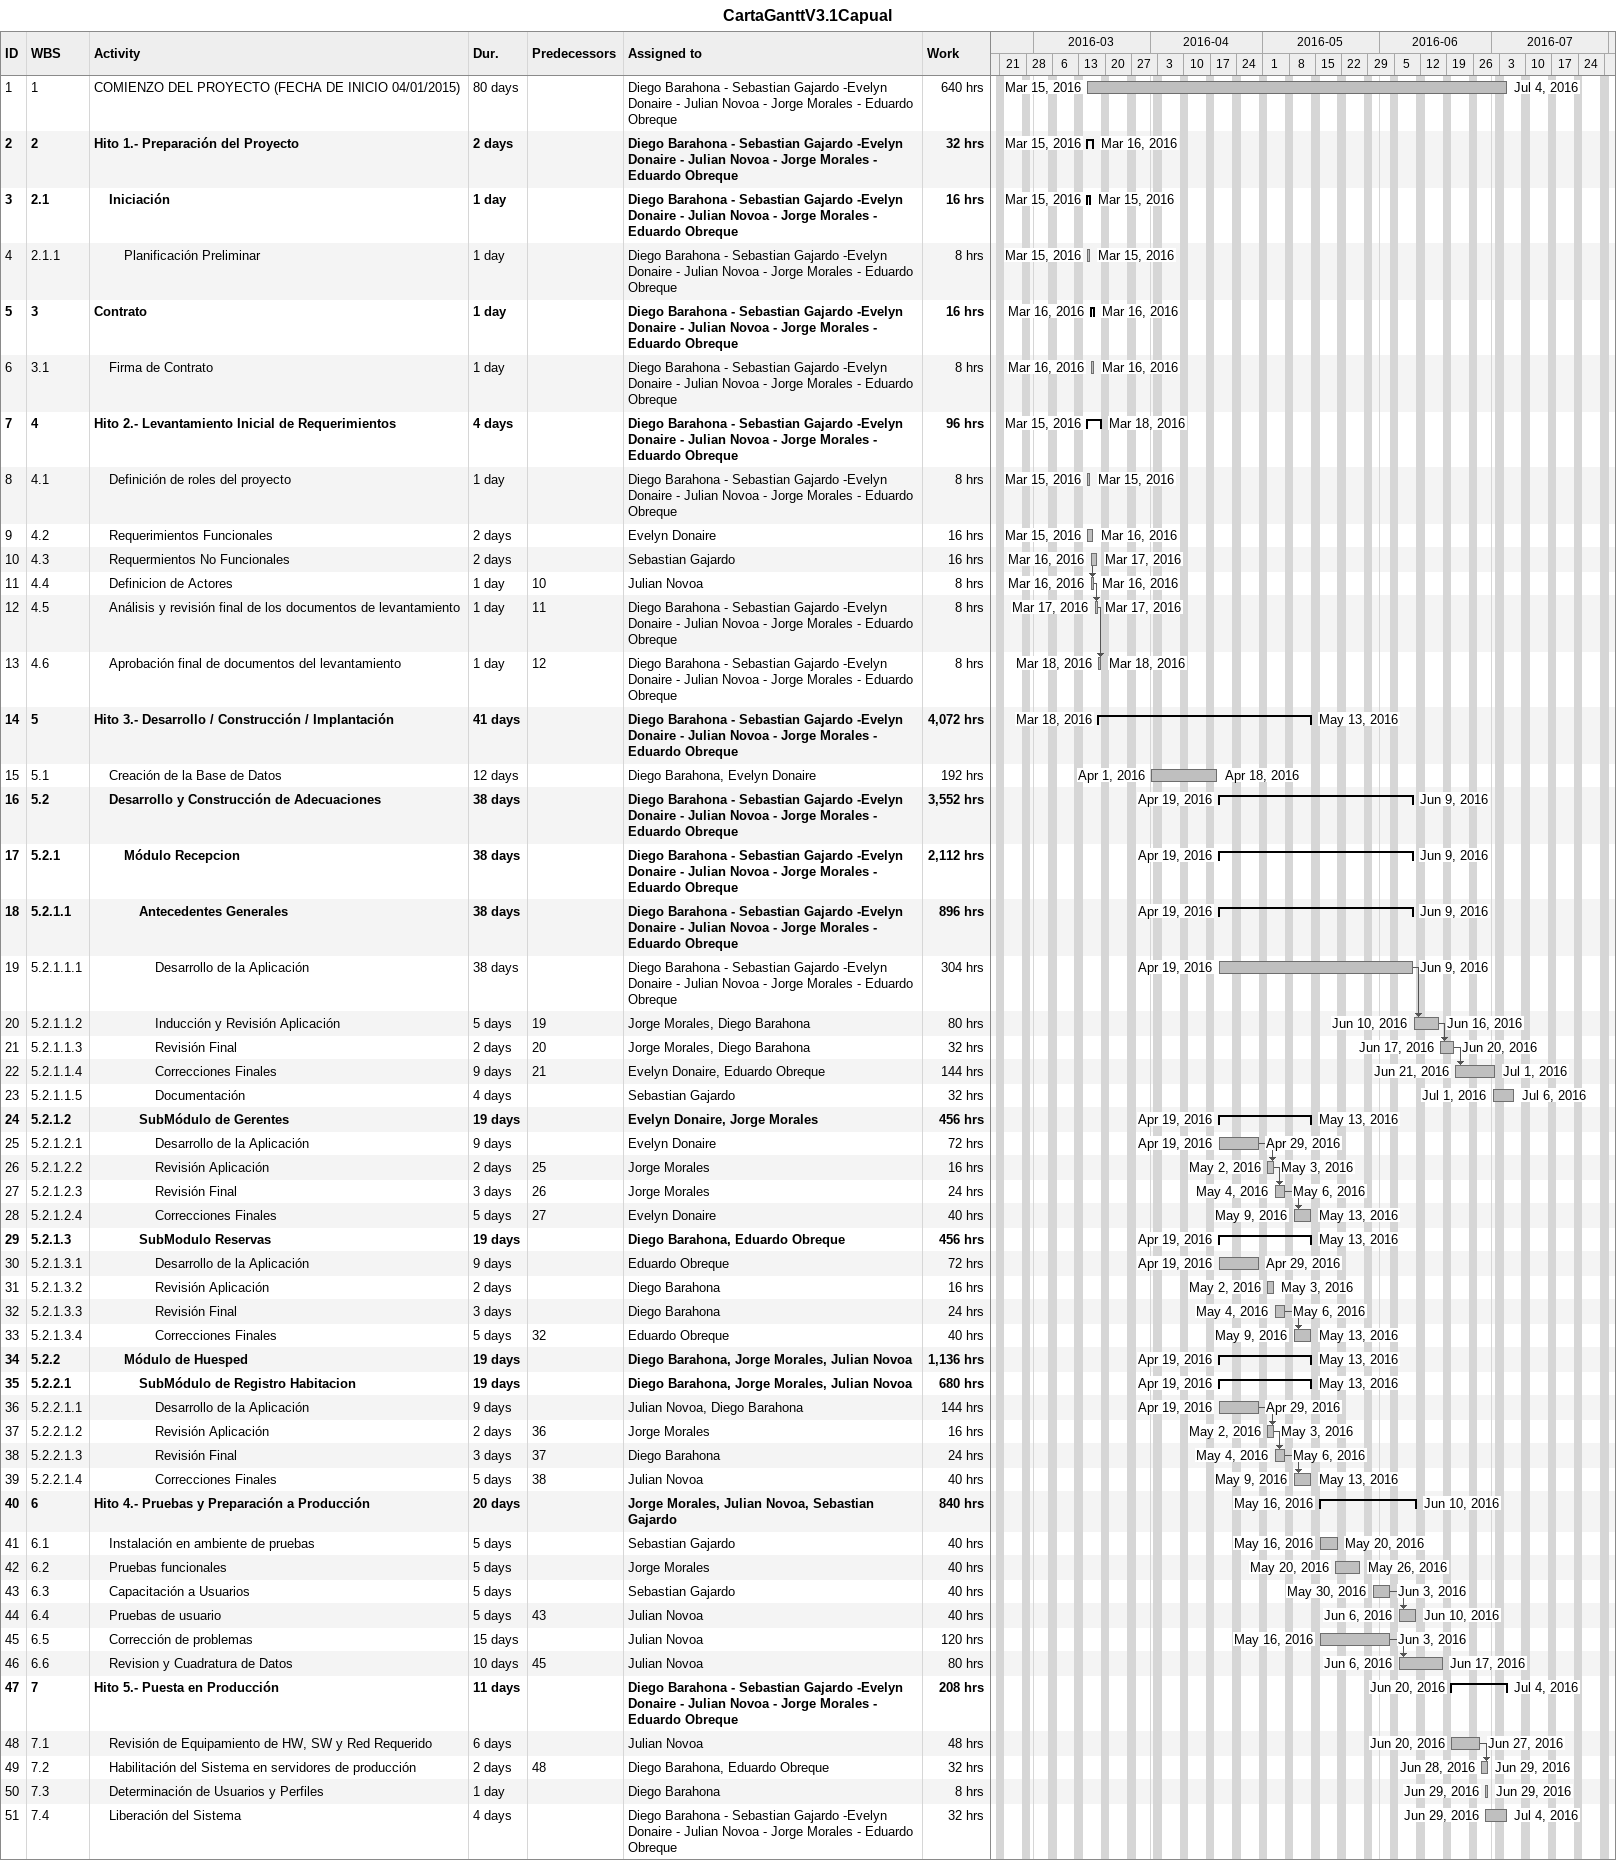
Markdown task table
CartaGanttV3.1Capual

| ID | WBS | Task | Duration | Start | Finish | Predecessors | Resources | Work (h) |
|---|---|---|---|---|---|---|---|---|
| 1 | 1 | COMIENZO DEL PROYECTO (FECHA DE INICIO 04/01/2015) | 80d | 2016-03-15 | 2016-07-04 |  | Diego Barahona - Sebastian Gajardo -Evelyn Donaire - Julian Novoa - Jorge Morales - Eduardo Obreque | 640 |
| 2 | 2 | **Hito 1.- Preparación del Proyecto** | 2d | 2016-03-15 | 2016-03-16 |  | Diego Barahona - Sebastian Gajardo -Evelyn Donaire - Julian Novoa - Jorge Morales - Eduardo Obreque | 32 |
| 3 | 2.1 | **Iniciación** | 1d | 2016-03-15 | 2016-03-15 |  | Diego Barahona - Sebastian Gajardo -Evelyn Donaire - Julian Novoa - Jorge Morales - Eduardo Obreque | 16 |
| 4 | 2.1.1 | Planificación Preliminar | 1d | 2016-03-15 | 2016-03-15 |  | Diego Barahona - Sebastian Gajardo -Evelyn Donaire - Julian Novoa - Jorge Morales - Eduardo Obreque | 8 |
| 5 | 3 | **Contrato** | 1d | 2016-03-16 | 2016-03-16 |  | Diego Barahona - Sebastian Gajardo -Evelyn Donaire - Julian Novoa - Jorge Morales - Eduardo Obreque | 16 |
| 6 | 3.1 | Firma de Contrato | 1d | 2016-03-16 | 2016-03-16 |  | Diego Barahona - Sebastian Gajardo -Evelyn Donaire - Julian Novoa - Jorge Morales - Eduardo Obreque | 8 |
| 7 | 4 | **Hito 2.- Levantamiento Inicial de Requerimientos** | 4d | 2016-03-15 | 2016-03-18 |  | Diego Barahona - Sebastian Gajardo -Evelyn Donaire - Julian Novoa - Jorge Morales - Eduardo Obreque | 96 |
| 8 | 4.1 | Definición de roles del proyecto | 1d | 2016-03-15 | 2016-03-15 |  | Diego Barahona - Sebastian Gajardo -Evelyn Donaire - Julian Novoa - Jorge Morales - Eduardo Obreque | 8 |
| 9 | 4.2 | Requerimientos Funcionales | 2d | 2016-03-15 | 2016-03-16 |  | Evelyn Donaire | 16 |
| 10 | 4.3 | Requermientos No Funcionales | 2d | 2016-03-16 | 2016-03-17 |  | Sebastian Gajardo | 16 |
| 11 | 4.4 | Definicion de Actores | 1d | 2016-03-16 | 2016-03-16 | 10 | Julian Novoa | 8 |
| 12 | 4.5 | Análisis y revisión final de los documentos de levantamiento | 1d | 2016-03-17 | 2016-03-17 | 11 | Diego Barahona - Sebastian Gajardo -Evelyn Donaire - Julian Novoa - Jorge Morales - Eduardo Obreque | 8 |
| 13 | 4.6 | Aprobación final de documentos del levantamiento | 1d | 2016-03-18 | 2016-03-18 | 12 | Diego Barahona - Sebastian Gajardo -Evelyn Donaire - Julian Novoa - Jorge Morales - Eduardo Obreque | 8 |
| 14 | 5 | **Hito 3.- Desarrollo / Construcción / Implantación** | 41d | 2016-03-18 | 2016-05-13 |  | Diego Barahona - Sebastian Gajardo -Evelyn Donaire - Julian Novoa - Jorge Morales - Eduardo Obreque | 4072 |
| 15 | 5.1 | Creación de la Base de Datos | 12d | 2016-04-01 | 2016-04-18 |  | Diego Barahona, Evelyn Donaire | 192 |
| 16 | 5.2 | **Desarrollo y Construcción de Adecuaciones** | 38d | 2016-04-19 | 2016-06-09 |  | Diego Barahona - Sebastian Gajardo -Evelyn Donaire - Julian Novoa - Jorge Morales - Eduardo Obreque | 3552 |
| 17 | 5.2.1 | **Módulo Recepcion** | 38d | 2016-04-19 | 2016-06-09 |  | Diego Barahona - Sebastian Gajardo -Evelyn Donaire - Julian Novoa - Jorge Morales - Eduardo Obreque | 2112 |
| 18 | 5.2.1.1 | **Antecedentes Generales** | 38d | 2016-04-19 | 2016-06-09 |  | Diego Barahona - Sebastian Gajardo -Evelyn Donaire - Julian Novoa - Jorge Morales - Eduardo Obreque | 896 |
| 19 | 5.2.1.1.1 | Desarrollo de la Aplicación | 38d | 2016-04-19 | 2016-06-09 |  | Diego Barahona - Sebastian Gajardo -Evelyn Donaire - Julian Novoa - Jorge Morales - Eduardo Obreque | 304 |
| 20 | 5.2.1.1.2 | Inducción y Revisión Aplicación | 5d | 2016-06-10 | 2016-06-16 | 19 | Jorge Morales, Diego Barahona | 80 |
| 21 | 5.2.1.1.3 | Revisión Final | 2d | 2016-06-17 | 2016-06-20 | 20 | Jorge Morales, Diego Barahona | 32 |
| 22 | 5.2.1.1.4 | Correcciones Finales | 9d | 2016-06-21 | 2016-07-01 | 21 | Evelyn Donaire, Eduardo Obreque | 144 |
| 23 | 5.2.1.1.5 | Documentación | 4d | 2016-07-01 | 2016-07-06 |  | Sebastian Gajardo | 32 |
| 24 | 5.2.1.2 | **SubMódulo de Gerentes** | 19d | 2016-04-19 | 2016-05-13 |  | Evelyn Donaire, Jorge Morales | 456 |
| 25 | 5.2.1.2.1 | Desarrollo de la Aplicación | 9d | 2016-04-19 | 2016-04-29 |  | Evelyn Donaire | 72 |
| 26 | 5.2.1.2.2 | Revisión Aplicación | 2d | 2016-05-02 | 2016-05-03 | 25 | Jorge Morales | 16 |
| 27 | 5.2.1.2.3 | Revisión Final | 3d | 2016-05-04 | 2016-05-06 | 26 | Jorge Morales | 24 |
| 28 | 5.2.1.2.4 | Correcciones Finales | 5d | 2016-05-09 | 2016-05-13 | 27 | Evelyn Donaire | 40 |
| 29 | 5.2.1.3 | **SubModulo Reservas** | 19d | 2016-04-19 | 2016-05-13 |  | Diego Barahona, Eduardo Obreque | 456 |
| 30 | 5.2.1.3.1 | Desarrollo de la Aplicación | 9d | 2016-04-19 | 2016-04-29 |  | Eduardo Obreque | 72 |
| 31 | 5.2.1.3.2 | Revisión Aplicación | 2d | 2016-05-02 | 2016-05-03 |  | Diego Barahona | 16 |
| 32 | 5.2.1.3.3 | Revisión Final | 3d | 2016-05-04 | 2016-05-06 |  | Diego Barahona | 24 |
| 33 | 5.2.1.3.4 | Correcciones Finales | 5d | 2016-05-09 | 2016-05-13 | 32 | Eduardo Obreque | 40 |
| 34 | 5.2.2 | **Módulo de Huesped** | 19d | 2016-04-19 | 2016-05-13 |  | Diego Barahona, Jorge Morales, Julian Novoa | 1136 |
| 35 | 5.2.2.1 | **SubMódulo de Registro Habitacion** | 19d | 2016-04-19 | 2016-05-13 |  | Diego Barahona, Jorge Morales, Julian Novoa | 680 |
| 36 | 5.2.2.1.1 | Desarrollo de la Aplicación | 9d | 2016-04-19 | 2016-04-29 |  | Julian Novoa, Diego Barahona | 144 |
| 37 | 5.2.2.1.2 | Revisión Aplicación | 2d | 2016-05-02 | 2016-05-03 | 36 | Jorge Morales | 16 |
| 38 | 5.2.2.1.3 | Revisión Final | 3d | 2016-05-04 | 2016-05-06 | 37 | Diego Barahona | 24 |
| 39 | 5.2.2.1.4 | Correcciones Finales | 5d | 2016-05-09 | 2016-05-13 | 38 | Julian Novoa | 40 |
| 40 | 6 | **Hito 4.- Pruebas y Preparación a Producción** | 20d | 2016-05-16 | 2016-06-10 |  | Jorge Morales, Julian Novoa, Sebastian Gajardo | 840 |
| 41 | 6.1 | Instalación en ambiente de pruebas | 5d | 2016-05-16 | 2016-05-20 |  | Sebastian Gajardo | 40 |
| 42 | 6.2 | Pruebas funcionales | 5d | 2016-05-20 | 2016-05-26 |  | Jorge Morales | 40 |
| 43 | 6.3 | Capacitación a Usuarios | 5d | 2016-05-30 | 2016-06-03 |  | Sebastian Gajardo | 40 |
| 44 | 6.4 | Pruebas de usuario | 5d | 2016-06-06 | 2016-06-10 | 43 | Julian Novoa | 40 |
| 45 | 6.5 | Corrección de problemas | 15d | 2016-05-16 | 2016-06-03 |  | Julian Novoa | 120 |
| 46 | 6.6 | Revision y Cuadratura de Datos | 10d | 2016-06-06 | 2016-06-17 | 45 | Julian Novoa | 80 |
| 47 | 7 | **Hito 5.- Puesta en Producción** | 11d | 2016-06-20 | 2016-07-04 |  | Diego Barahona - Sebastian Gajardo -Evelyn Donaire - Julian Novoa - Jorge Morales - Eduardo Obreque | 208 |
| 48 | 7.1 | Revisión de Equipamiento de HW, SW y Red Requerido | 6d | 2016-06-20 | 2016-06-27 |  | Julian Novoa | 48 |
| 49 | 7.2 | Habilitación del Sistema en servidores de producción | 2d | 2016-06-28 | 2016-06-29 | 48 | Diego Barahona, Eduardo Obreque | 32 |
| 50 | 7.3 | Determinación de Usuarios y Perfiles | 1d | 2016-06-29 | 2016-06-29 |  | Diego Barahona | 8 |
| 51 | 7.4 | Liberación del Sistema | 4d | 2016-06-29 | 2016-07-04 |  | Diego Barahona - Sebastian Gajardo -Evelyn Donaire - Julian Novoa - Jorge Morales - Eduardo Obreque | 32 |
